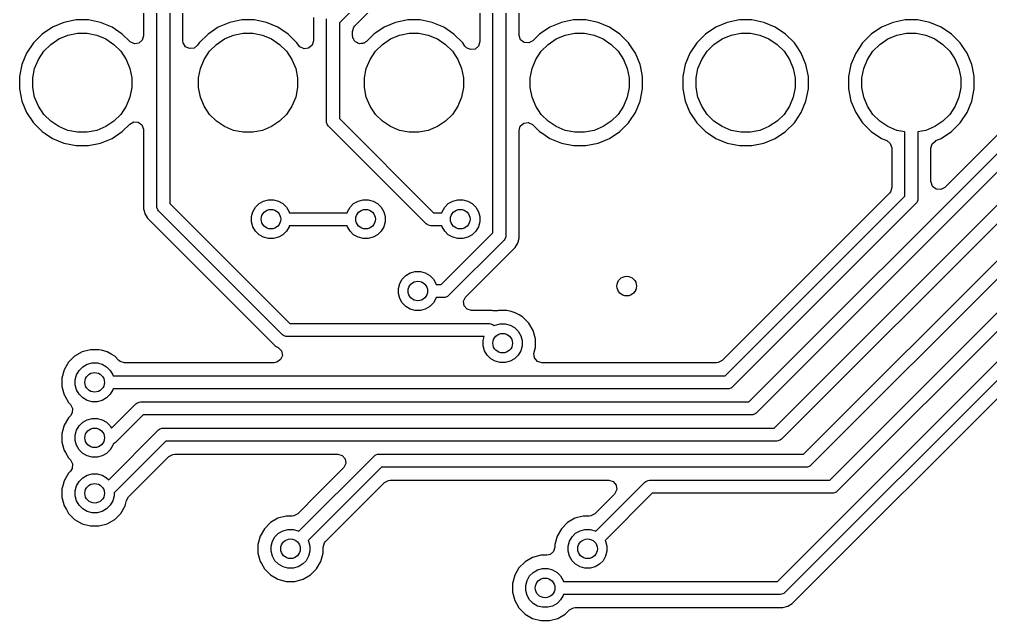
# Model space of a CAD drawing. Header units: inches. Extents: x 2.9 to 6.6, y -4.54 to -2.01.
# Drawn here: x 4.736 to 5.322, y -3.291 to -2.929 of the extents above; entities that cross this region are included whole.
import ezdxf

# ---------------------------------------------------------------- set-up
doc = ezdxf.new("R2010")
doc.units = ezdxf.units.IN
doc.header["$MEASUREMENT"] = 0
doc.layers.add('BLACK', color=7, linetype='CONTINUOUS')

msp = doc.modelspace()

# ---------------------------------------------------------------- linework, layer by layer
at = {"layer": 'BLACK', "linetype": 'CONTINUOUS'}
for p, q in [((4.82677, -2.63861), (4.82677, -3.03971)), ((4.8189, -3.04134), (4.8189, -2.64163)), ((4.83467, -2.94152), (4.83467, -2.64333)), ((4.811, -2.65094), (4.811, -2.93854)), ((5.01376, -2.67758), (5.01376, -2.94211)), ((5.02165, -3.05742), (5.02165, -2.67913)), ((5.02953, -2.68076), (5.02953, -3.05906)), ((5.03742, -2.93815), (5.03742, -2.68606)), ((4.97916, -2.88074), (4.92913, -2.93076)), ((4.93846, -2.9326), (4.96174, -2.90932)), ((4.91337, -2.92758), (4.91337, -2.94152)), ((4.75607, -2.93335), (4.74986, -2.9375)), ((4.76296, -2.93049), (4.75607, -2.93335)), ((4.77028, -2.92904), (4.76296, -2.93049)), ((4.76296, -2.93049), (4.76296, -2.93049)), ((4.77775, -2.92904), (4.77028, -2.92904)), ((4.77028, -2.92904), (4.77028, -2.92904)), ((4.78507, -2.93049), (4.77775, -2.92904)), ((4.77775, -2.92904), (4.77775, -2.92904)), ((4.79197, -2.93335), (4.78507, -2.93049)), ((4.78507, -2.93049), (4.78507, -2.93049)), ((4.79817, -2.9375), (4.79197, -2.93335)), ((4.85607, -2.93335), (4.84986, -2.9375)), ((4.86296, -2.93049), (4.85607, -2.93335)), ((4.87028, -2.92904), (4.86296, -2.93049)), ((4.86296, -2.93049), (4.86296, -2.93049)), ((4.87775, -2.92904), (4.87028, -2.92904)), ((4.87028, -2.92904), (4.87028, -2.92904)), ((4.88507, -2.93049), (4.87775, -2.92904)), ((4.87775, -2.92904), (4.87775, -2.92904)), ((4.89197, -2.93335), (4.88507, -2.93049)), ((4.88507, -2.93049), (4.88507, -2.93049)), ((4.89817, -2.9375), (4.89197, -2.93335)), ((4.92126, -2.92913), (4.92134, -2.92837)), ((4.92126, -2.99016), (4.92126, -2.92913)), ((4.92913, -2.93076), (4.92913, -2.98853)), ((4.93703, -2.93606), (4.9378, -2.93342)), ((4.9378, -2.93342), (4.93846, -2.9326)), ((4.95607, -2.93335), (4.94986, -2.9375)), ((4.96296, -2.93049), (4.95607, -2.93335)), ((4.97028, -2.92904), (4.96296, -2.93049)), ((4.96296, -2.93049), (4.96296, -2.93049)), ((4.97775, -2.92904), (4.97028, -2.92904)), ((4.97028, -2.92904), (4.97028, -2.92904)), ((4.98507, -2.93049), (4.97775, -2.92904)), ((4.97775, -2.92904), (4.97775, -2.92904)), ((4.99197, -2.93335), (4.98507, -2.93049)), ((4.98507, -2.93049), (4.98507, -2.93049)), ((4.99817, -2.9375), (4.99197, -2.93335)), ((5.05607, -2.93335), (5.04986, -2.9375)), ((5.06296, -2.93049), (5.05607, -2.93335)), ((5.07028, -2.92904), (5.06296, -2.93049)), ((5.06296, -2.93049), (5.06296, -2.93049)), ((5.07775, -2.92904), (5.07028, -2.92904)), ((5.07028, -2.92904), (5.07028, -2.92904)), ((5.08507, -2.93049), (5.07775, -2.92904)), ((5.07775, -2.92904), (5.07775, -2.92904)), ((5.09197, -2.93335), (5.08507, -2.93049)), ((5.08507, -2.93049), (5.08507, -2.93049)), ((5.09817, -2.9375), (5.09197, -2.93335)), ((5.15607, -2.93335), (5.14986, -2.9375)), ((5.16296, -2.93049), (5.15607, -2.93335)), ((5.17028, -2.92904), (5.16296, -2.93049)), ((5.16296, -2.93049), (5.16296, -2.93049)), ((5.17775, -2.92904), (5.17028, -2.92904)), ((5.17028, -2.92904), (5.17028, -2.92904)), ((5.18507, -2.93049), (5.17775, -2.92904)), ((5.17775, -2.92904), (5.17775, -2.92904)), ((5.19197, -2.93335), (5.18507, -2.93049)), ((5.18507, -2.93049), (5.18507, -2.93049)), ((5.19817, -2.9375), (5.19197, -2.93335)), ((5.25607, -2.93335), (5.24986, -2.9375)), ((5.26296, -2.93049), (5.25607, -2.93335)), ((5.27028, -2.92904), (5.26296, -2.93049)), ((5.26296, -2.93049), (5.26296, -2.93049)), ((5.27775, -2.92904), (5.27028, -2.92904)), ((5.27028, -2.92904), (5.27028, -2.92904)), ((5.28507, -2.93049), (5.27775, -2.92904)), ((5.27775, -2.92904), (5.27775, -2.92904)), ((5.29197, -2.93335), (5.28507, -2.93049)), ((5.28507, -2.93049), (5.28507, -2.93049)), ((5.29817, -2.9375), (5.29197, -2.93335)), ((4.74986, -2.9375), (4.74458, -2.94277)), ((4.75987, -2.94047), (4.76531, -2.93822)), ((4.76531, -2.93822), (4.77108, -2.93707)), ((4.77108, -2.93707), (4.77696, -2.93707)), ((4.77696, -2.93707), (4.78272, -2.93822)), ((4.78272, -2.93822), (4.78816, -2.94047)), ((4.80267, -2.94199), (4.79817, -2.9375)), ((4.811, -2.93854), (4.81023, -2.94118)), ((4.84986, -2.9375), (4.84458, -2.94277)), ((4.85987, -2.94047), (4.86531, -2.93822)), ((4.86531, -2.93822), (4.87108, -2.93707)), ((4.87108, -2.93707), (4.87696, -2.93707)), ((4.87696, -2.93707), (4.88272, -2.93822)), ((4.88272, -2.93822), (4.88816, -2.94047)), ((4.90345, -2.94277), (4.89817, -2.9375)), ((4.93703, -2.93854), (4.93703, -2.93606)), ((4.93704, -2.93889), (4.93703, -2.93854)), ((4.9371, -2.93905), (4.93704, -2.93889)), ((4.93723, -2.93992), (4.9371, -2.93905)), ((4.9377, -2.94065), (4.93723, -2.93992)), ((4.94986, -2.9375), (4.94536, -2.94199)), ((4.94986, -2.9375), (4.94986, -2.9375)), ((4.95987, -2.94047), (4.96531, -2.93822)), ((4.96531, -2.93822), (4.97108, -2.93707)), ((4.97108, -2.93707), (4.97696, -2.93707)), ((4.97696, -2.93707), (4.98272, -2.93822)), ((4.98272, -2.93822), (4.98816, -2.94047)), ((5.00345, -2.94277), (4.99817, -2.9375)), ((5.03743, -2.9385), (5.03742, -2.93815)), ((5.03839, -2.94107), (5.03743, -2.9385)), ((5.04986, -2.9375), (5.04576, -2.9416)), ((5.04986, -2.9375), (5.04986, -2.9375)), ((5.05987, -2.94047), (5.06531, -2.93822)), ((5.06531, -2.93822), (5.07108, -2.93707)), ((5.07108, -2.93707), (5.07696, -2.93707)), ((5.07696, -2.93707), (5.08272, -2.93822)), ((5.08272, -2.93822), (5.08816, -2.94047)), ((5.10345, -2.94277), (5.09817, -2.9375)), ((5.14986, -2.9375), (5.14458, -2.94277)), ((5.15987, -2.94047), (5.16531, -2.93822)), ((5.16531, -2.93822), (5.17108, -2.93707)), ((5.17108, -2.93707), (5.17696, -2.93707)), ((5.17696, -2.93707), (5.18272, -2.93822)), ((5.18272, -2.93822), (5.18816, -2.94047)), ((5.20345, -2.94277), (5.19817, -2.9375)), ((5.24986, -2.9375), (5.24458, -2.94277)), ((5.25987, -2.94047), (5.26531, -2.93822)), ((5.26531, -2.93822), (5.27108, -2.93707)), ((5.27108, -2.93707), (5.27696, -2.93707)), ((5.27696, -2.93707), (5.28272, -2.93822)), ((5.28272, -2.93822), (5.28816, -2.94047)), ((5.30345, -2.94277), (5.29817, -2.9375)), ((4.74458, -2.94277), (4.74043, -2.94898)), ((4.75083, -2.9479), (4.75498, -2.94374)), ((4.75498, -2.94374), (4.75987, -2.94047)), ((4.78816, -2.94047), (4.79305, -2.94374)), ((4.79305, -2.94374), (4.79721, -2.9479)), ((4.80293, -2.94223), (4.80267, -2.94199)), ((4.80543, -2.94337), (4.80293, -2.94223)), ((4.80815, -2.94298), (4.80543, -2.94337)), ((4.81023, -2.94118), (4.80815, -2.94298)), ((4.83484, -2.94281), (4.83467, -2.94152)), ((4.83628, -2.94515), (4.83484, -2.94281)), ((4.83877, -2.94634), (4.83628, -2.94515)), ((4.84361, -2.94423), (4.8415, -2.946)), ((4.84458, -2.94277), (4.84361, -2.94423)), ((4.84458, -2.94277), (4.84458, -2.94277)), ((4.85083, -2.9479), (4.85498, -2.94374)), ((4.85498, -2.94374), (4.85987, -2.94047)), ((4.88816, -2.94047), (4.89305, -2.94374)), ((4.89305, -2.94374), (4.89721, -2.9479)), ((4.90443, -2.94423), (4.90345, -2.94277)), ((4.90345, -2.94277), (4.90345, -2.94277)), ((4.90529, -2.94521), (4.90443, -2.94423)), ((4.90779, -2.94635), (4.90529, -2.94521)), ((4.91259, -2.94416), (4.91051, -2.94596)), ((4.91337, -2.94152), (4.91259, -2.94416)), ((4.938, -2.94147), (4.9377, -2.94065)), ((4.93843, -2.94178), (4.938, -2.94147)), ((4.93871, -2.94223), (4.93843, -2.94178)), ((4.93951, -2.94259), (4.93871, -2.94223)), ((4.9402, -2.94312), (4.93951, -2.94259)), ((4.94073, -2.94315), (4.9402, -2.94312)), ((4.94121, -2.94337), (4.94073, -2.94315)), ((4.94208, -2.94325), (4.94121, -2.94337)), ((4.94295, -2.94331), (4.94208, -2.94325)), ((4.94341, -2.94306), (4.94295, -2.94331)), ((4.94394, -2.94298), (4.94341, -2.94306)), ((4.9446, -2.94241), (4.94394, -2.94298)), ((4.94536, -2.94199), (4.9446, -2.94241)), ((4.95083, -2.9479), (4.95498, -2.94374)), ((4.95498, -2.94374), (4.95987, -2.94047)), ((4.98816, -2.94047), (4.99305, -2.94374)), ((4.99305, -2.94374), (4.99721, -2.9479)), ((5.00482, -2.94482), (5.00345, -2.94277)), ((5.00345, -2.94277), (5.00345, -2.94277)), ((5.00568, -2.9458), (5.00482, -2.94482)), ((5.00818, -2.94694), (5.00568, -2.9458)), ((5.01298, -2.94475), (5.01091, -2.94655)), ((5.01376, -2.94211), (5.01298, -2.94475)), ((5.0406, -2.94272), (5.03839, -2.94107)), ((5.04334, -2.94292), (5.0406, -2.94272)), ((5.04576, -2.9416), (5.04334, -2.94292)), ((5.05083, -2.9479), (5.05498, -2.94374)), ((5.05498, -2.94374), (5.05987, -2.94047)), ((5.08816, -2.94047), (5.09305, -2.94374)), ((5.09305, -2.94374), (5.09721, -2.9479)), ((5.10547, -2.9458), (5.10345, -2.94277)), ((5.1076, -2.94898), (5.10547, -2.9458)), ((5.14458, -2.94277), (5.14043, -2.94898)), ((5.15083, -2.9479), (5.15498, -2.94374)), ((5.15498, -2.94374), (5.15987, -2.94047)), ((5.18816, -2.94047), (5.19305, -2.94374)), ((5.19305, -2.94374), (5.19721, -2.9479)), ((5.20547, -2.9458), (5.20345, -2.94277)), ((5.2076, -2.94898), (5.20547, -2.9458)), ((5.24458, -2.94277), (5.24043, -2.94898)), ((5.25083, -2.9479), (5.25498, -2.94374)), ((5.25498, -2.94374), (5.25987, -2.94047)), ((5.28816, -2.94047), (5.29305, -2.94374)), ((5.29305, -2.94374), (5.29721, -2.9479)), ((5.30547, -2.9458), (5.30345, -2.94277)), ((5.3076, -2.94898), (5.30547, -2.9458)), ((4.74043, -2.94898), (4.73758, -2.95588)), ((4.74756, -2.95279), (4.75083, -2.9479)), ((4.79721, -2.9479), (4.80047, -2.95279)), ((4.8415, -2.946), (4.83877, -2.94634)), ((4.84756, -2.95279), (4.85083, -2.9479)), ((4.89721, -2.9479), (4.90047, -2.95279)), ((4.91051, -2.94596), (4.90779, -2.94635)), ((4.94756, -2.95279), (4.95083, -2.9479)), ((4.99721, -2.9479), (5.00047, -2.95279)), ((5.01091, -2.94655), (5.00818, -2.94694)), ((5.04756, -2.95279), (5.05083, -2.9479)), ((5.09721, -2.9479), (5.10047, -2.95279)), ((5.11045, -2.95588), (5.1076, -2.94898)), ((5.14043, -2.94898), (5.13758, -2.95588)), ((5.14756, -2.95279), (5.15083, -2.9479)), ((5.19721, -2.9479), (5.20047, -2.95279)), ((5.21045, -2.95588), (5.2076, -2.94898)), ((5.24043, -2.94898), (5.23758, -2.95588)), ((5.24756, -2.95279), (5.25083, -2.9479)), ((5.29721, -2.9479), (5.30047, -2.95279)), ((5.31045, -2.95588), (5.3076, -2.94898)), ((4.73758, -2.95588), (4.73612, -2.9632)), ((4.73758, -2.95588), (4.73758, -2.95588)), ((4.74531, -2.95822), (4.74756, -2.95279)), ((4.80047, -2.95279), (4.80272, -2.95822)), ((4.84531, -2.95822), (4.84756, -2.95279)), ((4.90047, -2.95279), (4.90272, -2.95822)), ((4.94531, -2.95822), (4.94756, -2.95279)), ((5.00047, -2.95279), (5.00272, -2.95822)), ((5.04531, -2.95822), (5.04756, -2.95279)), ((5.10047, -2.95279), (5.10272, -2.95822)), ((5.11082, -2.95772), (5.11045, -2.95588)), ((5.13758, -2.95588), (5.13612, -2.9632)), ((5.13758, -2.95588), (5.13758, -2.95588)), ((5.14531, -2.95822), (5.14756, -2.95279)), ((5.20047, -2.95279), (5.20272, -2.95822)), ((5.21082, -2.95772), (5.21045, -2.95588)), ((5.23758, -2.95588), (5.23612, -2.9632)), ((5.23758, -2.95588), (5.23758, -2.95588)), ((5.24531, -2.95822), (5.24756, -2.95279)), ((5.30047, -2.95279), (5.30272, -2.95822)), ((5.31082, -2.95772), (5.31045, -2.95588)), ((4.73612, -2.9632), (4.73612, -2.97066)), ((4.74416, -2.96399), (4.74531, -2.95822)), ((4.80272, -2.95822), (4.80387, -2.96399)), ((4.84416, -2.96399), (4.84531, -2.95822)), ((4.90272, -2.95822), (4.90387, -2.96399)), ((4.94416, -2.96399), (4.94531, -2.95822)), ((5.00272, -2.95822), (5.00387, -2.96399)), ((5.04416, -2.96399), (5.04531, -2.95822)), ((5.10272, -2.95822), (5.10387, -2.96399)), ((5.11191, -2.9632), (5.11082, -2.95772)), ((5.11191, -2.97066), (5.11191, -2.9632)), ((5.11191, -2.9632), (5.11191, -2.9632)), ((5.11191, -2.9632), (5.11191, -2.9632)), ((5.13612, -2.9632), (5.13612, -2.97066)), ((5.14416, -2.96399), (5.14531, -2.95822)), ((5.20272, -2.95822), (5.20387, -2.96399)), ((5.21191, -2.9632), (5.21082, -2.95772)), ((5.21191, -2.97066), (5.21191, -2.9632)), ((5.21191, -2.9632), (5.21191, -2.9632)), ((5.21191, -2.9632), (5.21191, -2.9632)), ((5.23612, -2.9632), (5.23612, -2.97066)), ((5.24416, -2.96399), (5.24531, -2.95822)), ((5.30272, -2.95822), (5.30387, -2.96399)), ((5.31191, -2.9632), (5.31082, -2.95772)), ((5.31191, -2.97066), (5.31191, -2.9632)), ((5.31191, -2.9632), (5.31191, -2.9632)), ((5.31191, -2.9632), (5.31191, -2.9632)), ((4.74416, -2.96987), (4.74416, -2.96399)), ((4.80387, -2.96399), (4.80387, -2.96987)), ((4.84416, -2.96987), (4.84416, -2.96399)), ((4.90387, -2.96399), (4.90387, -2.96987)), ((4.94416, -2.96987), (4.94416, -2.96399)), ((5.00387, -2.96399), (5.00387, -2.96987)), ((5.04416, -2.96987), (5.04416, -2.96399)), ((5.10387, -2.96399), (5.10387, -2.96987)), ((5.14416, -2.96987), (5.14416, -2.96399)), ((5.20387, -2.96399), (5.20387, -2.96987)), ((5.24416, -2.96987), (5.24416, -2.96399)), ((5.30387, -2.96399), (5.30387, -2.96987)), ((4.73612, -2.97066), (4.73758, -2.97798)), ((4.74531, -2.97564), (4.74416, -2.96987)), ((4.80387, -2.96987), (4.80272, -2.97564)), ((4.84531, -2.97564), (4.84416, -2.96987)), ((4.90387, -2.96987), (4.90272, -2.97564)), ((4.94531, -2.97564), (4.94416, -2.96987)), ((5.00387, -2.96987), (5.00272, -2.97564)), ((5.04531, -2.97564), (5.04416, -2.96987)), ((5.10387, -2.96987), (5.10272, -2.97564)), ((5.11045, -2.97798), (5.11191, -2.97066)), ((5.13612, -2.97066), (5.13758, -2.97798)), ((5.14531, -2.97564), (5.14416, -2.96987)), ((5.20387, -2.96987), (5.20272, -2.97564)), ((5.21045, -2.97798), (5.21191, -2.97066)), ((5.23612, -2.97066), (5.23758, -2.97798)), ((5.24531, -2.97564), (5.24416, -2.96987)), ((5.30387, -2.96987), (5.30272, -2.97564)), ((5.31045, -2.97798), (5.31191, -2.97066)), ((4.73758, -2.97798), (4.73758, -2.97798)), ((4.73758, -2.97798), (4.74043, -2.98488)), ((4.74756, -2.98107), (4.74531, -2.97564)), ((4.80272, -2.97564), (4.80047, -2.98107)), ((4.84756, -2.98107), (4.84531, -2.97564)), ((4.90272, -2.97564), (4.90047, -2.98107)), ((4.94756, -2.98107), (4.94531, -2.97564)), ((5.00272, -2.97564), (5.00047, -2.98107)), ((5.04756, -2.98107), (5.04531, -2.97564)), ((5.10272, -2.97564), (5.10047, -2.98107)), ((5.1076, -2.98488), (5.11045, -2.97798)), ((5.13758, -2.97798), (5.13758, -2.97798)), ((5.13758, -2.97798), (5.14043, -2.98488)), ((5.14756, -2.98107), (5.14531, -2.97564)), ((5.20272, -2.97564), (5.20047, -2.98107)), ((5.2076, -2.98488), (5.21045, -2.97798)), ((5.23758, -2.97798), (5.23758, -2.97798)), ((5.23758, -2.97798), (5.24043, -2.98488)), ((5.24756, -2.98107), (5.24531, -2.97564)), ((5.30272, -2.97564), (5.30047, -2.98107)), ((5.3076, -2.98488), (5.31045, -2.97798)), ((4.74043, -2.98488), (4.74458, -2.99108)), ((4.75083, -2.98596), (4.74756, -2.98107)), ((4.75498, -2.99012), (4.75083, -2.98596)), ((4.79721, -2.98596), (4.79305, -2.99012)), ((4.80047, -2.98107), (4.79721, -2.98596)), ((4.85083, -2.98596), (4.84756, -2.98107)), ((4.85498, -2.99012), (4.85083, -2.98596)), ((4.89721, -2.98596), (4.89305, -2.99012)), ((4.90047, -2.98107), (4.89721, -2.98596)), ((4.95083, -2.98596), (4.94756, -2.98107)), ((4.95498, -2.99012), (4.95083, -2.98596)), ((4.99721, -2.98596), (4.99305, -2.99012)), ((5.00047, -2.98107), (4.99721, -2.98596)), ((5.05083, -2.98596), (5.04756, -2.98107)), ((5.05498, -2.99012), (5.05083, -2.98596)), ((5.09721, -2.98596), (5.09305, -2.99012)), ((5.10047, -2.98107), (5.09721, -2.98596)), ((5.10392, -2.99039), (5.1076, -2.98488)), ((5.14043, -2.98488), (5.14458, -2.99108)), ((5.15083, -2.98596), (5.14756, -2.98107)), ((5.15498, -2.99012), (5.15083, -2.98596)), ((5.17593, -3.15945), (5.35026, -2.98512)), ((5.19721, -2.98596), (5.19305, -2.99012)), ((5.20047, -2.98107), (5.19721, -2.98596)), ((5.20392, -2.99039), (5.2076, -2.98488)), ((5.24043, -2.98488), (5.24458, -2.99108)), ((5.25083, -2.98596), (5.24756, -2.98107)), ((5.25498, -2.99012), (5.25083, -2.98596)), ((5.29721, -2.98596), (5.29305, -2.99012)), ((5.33781, -2.98641), (5.29418, -3.03003)), ((5.30047, -2.98107), (5.29721, -2.98596)), ((5.30392, -2.99039), (5.3076, -2.98488)), ((4.74458, -2.99108), (4.74986, -2.99636)), ((4.75987, -2.99339), (4.75498, -2.99012)), ((4.79305, -2.99012), (4.78816, -2.99339)), ((4.79817, -2.99636), (4.80267, -2.99186)), ((4.80267, -2.99186), (4.80508, -2.99055)), ((4.80508, -2.99055), (4.80783, -2.99074)), ((4.80783, -2.99074), (4.81003, -2.99239)), ((4.81003, -2.99239), (4.81099, -2.99497)), ((4.85987, -2.99339), (4.85498, -2.99012)), ((4.89305, -2.99012), (4.88816, -2.99339)), ((4.92134, -2.99093), (4.92126, -2.99016)), ((4.92192, -2.99234), (4.92134, -2.99093)), ((4.92241, -2.99294), (4.92192, -2.99234)), ((4.92913, -2.98853), (4.98588, -3.04528)), ((4.95987, -2.99339), (4.95498, -2.99012)), ((4.99305, -2.99012), (4.98816, -2.99339)), ((5.0382, -2.99307), (5.04028, -2.99127)), ((5.04028, -2.99127), (5.043, -2.99088)), ((5.043, -2.99088), (5.0455, -2.99202)), ((5.0455, -2.99202), (5.04576, -2.99226)), ((5.04576, -2.99226), (5.04986, -2.99636)), ((5.05987, -2.99339), (5.05498, -2.99012)), ((5.09305, -2.99012), (5.08816, -2.99339)), ((5.09817, -2.99636), (5.10345, -2.99109)), ((5.10345, -2.99108), (5.10392, -2.99039)), ((5.10345, -2.99109), (5.10345, -2.99108)), ((5.14458, -2.99108), (5.14986, -2.99636)), ((5.15987, -2.99339), (5.15498, -2.99012)), ((5.35583, -2.99068), (5.18034, -3.16617)), ((5.19305, -2.99012), (5.18816, -2.99339)), ((5.19817, -2.99636), (5.20345, -2.99109)), ((5.20345, -2.99108), (5.20392, -2.99039)), ((5.20345, -2.99109), (5.20345, -2.99108)), ((5.24458, -2.99108), (5.24986, -2.99636)), ((5.25987, -2.99339), (5.25498, -2.99012)), ((5.29305, -2.99012), (5.28816, -2.99339)), ((5.29817, -2.99636), (5.30345, -2.99109)), ((5.30345, -2.99108), (5.30392, -2.99039)), ((5.30345, -2.99109), (5.30345, -2.99108)), ((4.74986, -2.99636), (4.75171, -2.9976)), ((4.75171, -2.9976), (4.75607, -3.00051)), ((4.76531, -2.99564), (4.75987, -2.99339)), ((4.77108, -2.99678), (4.76531, -2.99564)), ((4.77696, -2.99678), (4.77108, -2.99678)), ((4.78272, -2.99564), (4.77696, -2.99678)), ((4.78816, -2.99339), (4.78272, -2.99564)), ((4.79197, -3.00051), (4.79817, -2.99636)), ((4.79817, -2.99636), (4.79817, -2.99636)), ((4.81099, -2.99497), (4.811, -2.99532)), ((4.811, -2.99532), (4.811, -3.0429)), ((4.86531, -2.99564), (4.85987, -2.99339)), ((4.87108, -2.99678), (4.86531, -2.99564)), ((4.87696, -2.99678), (4.87108, -2.99678)), ((4.88272, -2.99564), (4.87696, -2.99678)), ((4.88816, -2.99339), (4.88272, -2.99564)), ((4.98147, -3.052), (4.92241, -2.99294)), ((4.96531, -2.99564), (4.95987, -2.99339)), ((4.97108, -2.99678), (4.96531, -2.99564)), ((4.97696, -2.99678), (4.97108, -2.99678)), ((4.98272, -2.99564), (4.97696, -2.99678)), ((4.98816, -2.99339), (4.98272, -2.99564)), ((5.03742, -2.99571), (5.0382, -2.99307)), ((5.03742, -3.0575), (5.03742, -2.99571)), ((5.04986, -2.99636), (5.05171, -2.9976)), ((5.05171, -2.9976), (5.05607, -3.00051)), ((5.06531, -2.99564), (5.05987, -2.99339)), ((5.07108, -2.99678), (5.06531, -2.99564)), ((5.07696, -2.99678), (5.07108, -2.99678)), ((5.08272, -2.99564), (5.07696, -2.99678)), ((5.08816, -2.99339), (5.08272, -2.99564)), ((5.09197, -3.00051), (5.09817, -2.99636)), ((5.09817, -2.99636), (5.09817, -2.99636)), ((5.14986, -2.99636), (5.15171, -2.9976)), ((5.15171, -2.9976), (5.15607, -3.00051)), ((5.16531, -2.99564), (5.15987, -2.99339)), ((5.17108, -2.99678), (5.16531, -2.99564)), ((5.17696, -2.99678), (5.17108, -2.99678)), ((5.18272, -2.99564), (5.17696, -2.99678)), ((5.18816, -2.99339), (5.18272, -2.99564)), ((5.19197, -3.00051), (5.19817, -2.99636)), ((5.19817, -2.99636), (5.19817, -2.99636)), ((5.24986, -2.99636), (5.24986, -2.99636)), ((5.24986, -2.99636), (5.25607, -3.00051)), ((5.26531, -2.99564), (5.25987, -2.99339)), ((5.27008, -2.99659), (5.26531, -2.99564)), ((5.27008, -3.03538), (5.27008, -2.99659)), ((5.28272, -2.99564), (5.27795, -2.99659)), ((5.27795, -2.99659), (5.27795, -3.03701)), ((5.28816, -2.99339), (5.28272, -2.99564)), ((5.29197, -3.00051), (5.29817, -2.99636)), ((5.29817, -2.99636), (5.29817, -2.99636)), ((5.29817, -2.99636), (5.29817, -2.99636)), ((4.75607, -3.00051), (4.76296, -3.00337)), ((4.76296, -3.00337), (4.77028, -3.00482)), ((4.77775, -3.00482), (4.78507, -3.00337)), ((4.78507, -3.00337), (4.79197, -3.00051)), ((5.05607, -3.00051), (5.06296, -3.00337)), ((5.06296, -3.00337), (5.07028, -3.00482)), ((5.07775, -3.00482), (5.08507, -3.00337)), ((5.08507, -3.00337), (5.09197, -3.00051)), ((5.15607, -3.00051), (5.16296, -3.00337)), ((5.16296, -3.00337), (5.17028, -3.00482)), ((5.17775, -3.00482), (5.18507, -3.00337)), ((5.18507, -3.00337), (5.19197, -3.00051)), ((5.25607, -3.00051), (5.25607, -3.00051)), ((5.25607, -3.00051), (5.25917, -3.0018)), ((5.25917, -3.0018), (5.26131, -3.00352)), ((5.26131, -3.00352), (5.26218, -3.00613)), ((5.28585, -3.00631), (5.28662, -3.00367)), ((5.28662, -3.00367), (5.2887, -3.00187)), ((5.2887, -3.00187), (5.28886, -3.0018)), ((5.28886, -3.0018), (5.29196, -3.00051)), ((5.29196, -3.00051), (5.29196, -3.00051)), ((5.29196, -3.00051), (5.29197, -3.00051)), ((4.77028, -3.00482), (4.77028, -3.00482)), ((4.77028, -3.00482), (4.77028, -3.00482)), ((4.77028, -3.00482), (4.77775, -3.00482)), ((4.77775, -3.00482), (4.77775, -3.00482)), ((5.07028, -3.00482), (5.07028, -3.00482)), ((5.07028, -3.00482), (5.07028, -3.00482)), ((5.07028, -3.00482), (5.07775, -3.00482)), ((5.07775, -3.00482), (5.07775, -3.00482)), ((5.17028, -3.00482), (5.17028, -3.00482)), ((5.17028, -3.00482), (5.17028, -3.00482)), ((5.17028, -3.00482), (5.17775, -3.00482)), ((5.17775, -3.00482), (5.17775, -3.00482)), ((5.26218, -3.00613), (5.26219, -3.00631)), ((5.26219, -3.00631), (5.26219, -3.03009)), ((5.28585, -3.02658), (5.28585, -3.00631)), ((5.28586, -3.02693), (5.28585, -3.02658)), ((5.28682, -3.02951), (5.28586, -3.02693)), ((5.26076, -3.03354), (5.15992, -3.13438)), ((5.19128, -3.1752), (5.33324, -3.03324)), ((5.26141, -3.03272), (5.26076, -3.03354)), ((5.26219, -3.03009), (5.26141, -3.03272)), ((5.28902, -3.03116), (5.28682, -3.02951)), ((5.29177, -3.03135), (5.28902, -3.03116)), ((5.29418, -3.03003), (5.29177, -3.03135)), ((4.88061, -3.03984), (4.88328, -3.0383)), ((4.88328, -3.0383), (4.88625, -3.0375)), ((4.88625, -3.0375), (4.88934, -3.0375)), ((4.88934, -3.0375), (4.89232, -3.0383)), ((4.89232, -3.0383), (4.89499, -3.03984)), ((4.93769, -3.03984), (4.94036, -3.0383)), ((4.94036, -3.0383), (4.94334, -3.0375)), ((4.94334, -3.0375), (4.94642, -3.0375)), ((4.94642, -3.0375), (4.9494, -3.0383)), ((4.9494, -3.0383), (4.95207, -3.03984)), ((4.99478, -3.03984), (4.99745, -3.0383)), ((4.99745, -3.0383), (5.00043, -3.0375)), ((5.00043, -3.0375), (5.00351, -3.0375)), ((5.00351, -3.0375), (5.00649, -3.0383)), ((5.00649, -3.0383), (5.00916, -3.03984)), ((5.16176, -3.1437), (5.27008, -3.03538)), ((5.27729, -3.0392), (5.2768, -3.03979)), ((5.2775, -3.0387), (5.27729, -3.0392)), ((5.27788, -3.03778), (5.2775, -3.0387)), ((5.27795, -3.03701), (5.27788, -3.03778)), ((4.811, -3.0429), (4.81137, -3.04427)), ((4.81137, -3.04427), (4.81181, -3.04591)), ((4.81897, -3.04211), (4.8189, -3.04134)), ((4.81956, -3.04353), (4.81897, -3.04211)), ((4.82005, -3.04412), (4.81956, -3.04353)), ((4.89485, -3.11893), (4.82005, -3.04412)), ((4.82677, -3.03971), (4.89927, -3.1122)), ((4.87609, -3.04767), (4.87688, -3.04469)), ((4.87688, -3.04469), (4.87842, -3.04202)), ((4.87842, -3.04202), (4.88061, -3.03984)), ((4.89499, -3.03984), (4.89717, -3.04202)), ((4.89717, -3.04202), (4.89871, -3.04469)), ((4.89871, -3.04469), (4.89886, -3.04528)), ((4.89886, -3.04528), (4.93381, -3.04528)), ((4.93381, -3.04528), (4.93397, -3.04469)), ((4.93397, -3.04469), (4.93551, -3.04202)), ((4.93551, -3.04202), (4.93769, -3.03984)), ((4.95207, -3.03984), (4.95425, -3.04202)), ((4.95425, -3.04202), (4.95579, -3.04469)), ((4.95579, -3.04469), (4.95659, -3.04767)), ((4.98588, -3.04528), (4.9909, -3.04528)), ((4.9909, -3.04528), (4.99106, -3.04469)), ((4.99106, -3.04469), (4.9926, -3.04202)), ((4.9926, -3.04202), (4.99478, -3.03984)), ((5.00916, -3.03984), (5.01134, -3.04202)), ((5.01134, -3.04202), (5.01288, -3.04469)), ((5.01288, -3.04469), (5.01368, -3.04767)), ((5.2768, -3.03979), (5.16617, -3.15042)), ((5.33765, -3.03996), (5.1957, -3.18192)), ((4.81181, -3.04591), (4.81181, -3.04591)), ((4.81181, -3.04591), (4.81294, -3.04785)), ((4.81294, -3.04785), (4.81304, -3.04803)), ((4.81304, -3.04803), (4.81337, -3.0486)), ((4.81337, -3.0486), (4.81337, -3.0486)), ((4.81337, -3.0486), (4.85313, -3.08837)), ((4.87609, -3.05075), (4.87609, -3.04767)), ((4.87688, -3.05373), (4.87609, -3.05075)), ((4.95659, -3.05075), (4.95579, -3.05373)), ((4.95659, -3.04767), (4.95659, -3.05075)), ((5.01368, -3.05075), (5.01288, -3.05373)), ((5.01368, -3.04767), (5.01368, -3.05075)), ((4.87842, -3.0564), (4.87688, -3.05373)), ((4.88061, -3.05858), (4.87842, -3.0564)), ((4.89717, -3.0564), (4.89499, -3.05858)), ((4.89871, -3.05373), (4.89717, -3.0564)), ((4.89886, -3.05315), (4.89871, -3.05373)), ((4.93381, -3.05315), (4.89886, -3.05315)), ((4.93397, -3.05373), (4.93381, -3.05315)), ((4.93551, -3.0564), (4.93397, -3.05373)), ((4.93769, -3.05858), (4.93551, -3.0564)), ((4.95425, -3.0564), (4.95207, -3.05858)), ((4.95579, -3.05373), (4.95425, -3.0564)), ((4.98206, -3.05249), (4.98147, -3.052)), ((4.98248, -3.05266), (4.98206, -3.05249)), ((4.98348, -3.05307), (4.98248, -3.05266)), ((4.98425, -3.05315), (4.98348, -3.05307)), ((4.9909, -3.05315), (4.98425, -3.05315)), ((4.99106, -3.05373), (4.9909, -3.05315)), ((4.9926, -3.0564), (4.99106, -3.05373)), ((4.99478, -3.05858), (4.9926, -3.0564)), ((5.01134, -3.0564), (5.00916, -3.05858)), ((5.01288, -3.05373), (5.01134, -3.0564)), ((5.209, -3.19094), (5.34663, -3.05332)), ((4.88328, -3.06012), (4.88061, -3.05858)), ((4.88625, -3.06092), (4.88328, -3.06012)), ((4.88934, -3.06092), (4.88625, -3.06092)), ((4.89232, -3.06012), (4.88934, -3.06092)), ((4.89499, -3.05858), (4.89232, -3.06012)), ((4.94036, -3.06012), (4.93769, -3.05858)), ((4.94334, -3.06092), (4.94036, -3.06012)), ((4.94642, -3.06092), (4.94334, -3.06092)), ((4.9494, -3.06012), (4.94642, -3.06092)), ((4.95207, -3.05858), (4.9494, -3.06012)), ((4.9905, -3.08858), (5.02165, -3.05742)), ((4.99745, -3.06012), (4.99478, -3.05858)), ((5.02837, -3.06184), (4.99491, -3.0953)), ((5.00043, -3.06092), (4.99745, -3.06012)), ((5.00351, -3.06092), (5.00043, -3.06092)), ((5.00649, -3.06012), (5.00351, -3.06092)), ((5.00916, -3.05858), (5.00649, -3.06012)), ((5.02886, -3.06124), (5.02837, -3.06184)), ((5.02945, -3.05982), (5.02886, -3.06124)), ((5.02953, -3.05906), (5.02945, -3.05982)), ((5.03662, -3.06362), (5.03742, -3.06061)), ((5.03742, -3.06061), (5.03742, -3.0575)), ((5.35104, -3.06004), (5.21341, -3.19767)), ((5.01646, -3.08491), (5.03506, -3.06632)), ((5.03506, -3.06632), (5.03662, -3.06362)), ((4.96547, -3.088), (4.96701, -3.08533)), ((4.96701, -3.08533), (4.96919, -3.08315)), ((4.96919, -3.08315), (4.97186, -3.08161)), ((4.97186, -3.08161), (4.97484, -3.08081)), ((4.97484, -3.08081), (4.97792, -3.08081)), ((4.97792, -3.08081), (4.9809, -3.08161)), ((4.9809, -3.08161), (4.98357, -3.08315)), ((4.98357, -3.08315), (4.98575, -3.08533)), ((4.98575, -3.08533), (4.98729, -3.088)), ((5.0054, -3.09598), (5.01646, -3.08491)), ((5.22475, -3.20669), (5.34564, -3.0858)), ((4.85313, -3.08837), (4.89037, -3.12561)), ((4.96467, -3.09098), (4.96547, -3.088)), ((4.96467, -3.09406), (4.96467, -3.09098)), ((4.98729, -3.088), (4.98745, -3.08858)), ((4.98745, -3.08858), (4.9905, -3.08858)), ((4.96547, -3.09704), (4.96467, -3.09406)), ((4.96701, -3.09971), (4.96547, -3.09704)), ((4.98729, -3.09704), (4.98575, -3.09971)), ((4.98745, -3.09646), (4.98729, -3.09704)), ((4.99213, -3.09646), (4.98745, -3.09646)), ((4.99289, -3.09638), (4.99213, -3.09646)), ((4.99431, -3.09579), (4.99289, -3.09638)), ((4.99491, -3.0953), (4.99431, -3.09579)), ((5.00402, -3.09873), (5.00516, -3.09623)), ((5.00516, -3.09623), (5.0054, -3.09598)), ((5.35006, -3.09252), (5.22916, -3.21341)), ((4.96919, -3.10189), (4.96701, -3.09971)), ((4.97186, -3.10343), (4.96919, -3.10189)), ((4.97484, -3.10423), (4.97186, -3.10343)), ((4.9809, -3.10343), (4.97792, -3.10423)), ((4.98357, -3.10189), (4.9809, -3.10343)), ((4.98575, -3.09971), (4.98357, -3.10189)), ((5.00441, -3.10146), (5.00402, -3.09873)), ((5.00621, -3.10354), (5.00441, -3.10146)), ((5.00885, -3.10431), (5.00621, -3.10354)), ((4.97792, -3.10423), (4.97484, -3.10423)), ((5.02124, -3.10431), (5.00885, -3.10431)), ((5.02184, -3.10447), (5.02124, -3.10431)), ((5.02124, -3.10431), (5.02124, -3.10431)), ((5.02437, -3.10447), (5.02184, -3.10447)), ((5.02496, -3.10431), (5.02437, -3.10447)), ((5.03015, -3.10431), (5.02496, -3.10431)), ((5.02496, -3.10431), (5.02496, -3.10431)), ((5.03266, -3.10498), (5.03015, -3.10431)), ((5.03516, -3.10565), (5.03266, -3.10498)), ((5.03741, -3.10695), (5.03516, -3.10565)), ((5.03966, -3.10825), (5.03741, -3.10695)), ((5.04333, -3.11192), (5.03966, -3.10825)), ((4.89927, -3.1122), (5.01969, -3.1122)), ((5.01969, -3.1122), (5.02045, -3.11228)), ((5.02045, -3.11228), (5.02187, -3.11287)), ((5.02187, -3.11287), (5.02247, -3.11336)), ((5.02247, -3.11336), (5.02252, -3.11341)), ((5.02252, -3.11341), (5.02304, -3.1131)), ((5.02304, -3.1131), (5.02602, -3.11231)), ((5.02602, -3.11231), (5.0291, -3.11231)), ((5.0291, -3.11231), (5.03208, -3.1131)), ((5.03208, -3.1131), (5.03475, -3.11465)), ((5.03475, -3.11465), (5.03693, -3.11683)), ((5.04592, -3.11641), (5.04333, -3.11192)), ((5.19325, -3.26772), (5.34761, -3.11336)), ((4.89545, -3.11942), (4.89485, -3.11893)), ((4.89687, -3.12), (4.89545, -3.11942)), ((4.89764, -3.12008), (4.89687, -3.12)), ((5.01649, -3.12008), (4.89764, -3.12008)), ((5.01585, -3.12247), (5.01649, -3.12008)), ((5.03693, -3.11683), (5.03847, -3.1195)), ((5.03847, -3.1195), (5.03927, -3.12247)), ((5.04726, -3.12142), (5.04592, -3.11641)), ((5.04726, -3.12661), (5.04726, -3.12142)), ((5.35202, -3.12008), (5.19767, -3.27444)), ((4.89037, -3.12561), (4.89094, -3.12594)), ((4.89094, -3.12594), (4.89226, -3.1267)), ((4.89226, -3.1267), (4.89416, -3.12869)), ((5.01585, -3.12556), (5.01585, -3.12247)), ((5.01665, -3.12854), (5.01585, -3.12556)), ((5.03927, -3.12556), (5.03847, -3.12854)), ((5.03927, -3.12247), (5.03927, -3.12556)), ((5.04652, -3.1294), (5.04726, -3.12661)), ((4.7694, -3.13187), (4.76573, -3.13554)), ((4.77389, -3.12928), (4.7694, -3.13187)), ((4.7694, -3.13187), (4.7694, -3.13187)), ((4.7789, -3.12793), (4.77389, -3.12928)), ((4.78409, -3.12793), (4.7789, -3.12793)), ((4.78554, -3.12832), (4.78409, -3.12793)), ((4.7891, -3.12928), (4.78554, -3.12832)), ((4.79135, -3.13057), (4.7891, -3.12928)), ((4.7936, -3.13187), (4.79135, -3.13057)), ((4.7961, -3.13438), (4.7936, -3.13187)), ((4.7936, -3.13187), (4.7936, -3.13187)), ((4.89468, -3.13139), (4.89366, -3.13394)), ((4.89416, -3.12869), (4.89468, -3.13139)), ((5.01819, -3.13121), (5.01665, -3.12854)), ((5.02037, -3.13339), (5.01819, -3.13121)), ((5.03693, -3.13121), (5.03475, -3.13339)), ((5.03847, -3.12854), (5.03693, -3.13121)), ((5.04633, -3.13023), (5.04645, -3.12966)), ((5.04672, -3.13295), (5.04633, -3.13023)), ((5.04645, -3.12966), (5.04652, -3.1294)), ((5.04852, -3.13503), (5.04672, -3.13295)), ((5.20435, -3.27892), (5.35386, -3.1294)), ((4.76573, -3.13554), (4.76313, -3.14003)), ((4.76573, -3.13554), (4.76573, -3.13554)), ((4.77213, -3.14045), (4.77431, -3.13827)), ((4.77431, -3.13827), (4.77698, -3.13673)), ((4.77698, -3.13673), (4.77995, -3.13593)), ((4.77995, -3.13593), (4.78304, -3.13593)), ((4.78304, -3.13593), (4.78602, -3.13673)), ((4.78602, -3.13673), (4.78869, -3.13827)), ((4.78869, -3.13827), (4.79087, -3.14045)), ((4.79691, -3.13503), (4.7961, -3.13438)), ((4.79955, -3.13581), (4.79691, -3.13503)), ((4.88982, -3.13581), (4.79955, -3.13581)), ((4.89141, -3.13554), (4.88982, -3.13581)), ((4.89366, -3.13394), (4.89141, -3.13554)), ((5.02304, -3.13493), (5.02037, -3.13339)), ((5.02602, -3.13573), (5.02304, -3.13493)), ((5.0291, -3.13573), (5.02602, -3.13573)), ((5.03208, -3.13493), (5.0291, -3.13573)), ((5.03475, -3.13339), (5.03208, -3.13493)), ((5.05116, -3.13581), (5.04852, -3.13503)), ((5.15646, -3.13581), (5.05116, -3.13581)), ((5.1575, -3.1357), (5.15646, -3.13581)), ((5.15992, -3.13438), (5.1575, -3.1357)), ((4.76313, -3.14003), (4.76179, -3.14504)), ((4.76979, -3.1461), (4.77058, -3.14312)), ((4.77058, -3.14312), (4.77213, -3.14045)), ((4.79087, -3.14045), (4.79241, -3.14312)), ((4.79241, -3.14312), (4.79256, -3.1437)), ((4.79256, -3.1437), (5.16176, -3.1437)), ((4.76179, -3.14504), (4.76179, -3.15023)), ((4.76179, -3.15023), (4.76313, -3.15524)), ((4.76979, -3.14918), (4.76979, -3.1461)), ((4.77058, -3.15216), (4.76979, -3.14918)), ((5.16617, -3.15042), (5.16557, -3.15091)), ((4.76313, -3.15524), (4.76346, -3.1558)), ((4.76346, -3.1558), (4.76573, -3.15974)), ((4.77213, -3.15483), (4.77058, -3.15216)), ((4.77431, -3.15701), (4.77213, -3.15483)), ((4.79087, -3.15483), (4.78869, -3.15701)), ((4.79241, -3.15216), (4.79087, -3.15483)), ((4.79256, -3.15157), (4.79241, -3.15216)), ((5.16339, -3.15157), (4.79256, -3.15157)), ((5.16415, -3.1515), (5.16339, -3.15157)), ((5.16557, -3.15091), (5.16415, -3.1515)), ((4.76573, -3.15974), (4.76573, -3.15974)), ((4.76573, -3.15974), (4.76691, -3.16092)), ((4.76691, -3.16092), (4.76823, -3.16333)), ((4.77698, -3.15855), (4.77431, -3.15701)), ((4.77995, -3.15935), (4.77698, -3.15855)), ((4.78304, -3.15935), (4.77995, -3.15935)), ((4.78602, -3.15855), (4.78304, -3.15935)), ((4.78869, -3.15701), (4.78602, -3.15855)), ((4.79163, -3.17524), (4.80627, -3.1606)), ((4.80627, -3.1606), (4.80687, -3.16011)), ((4.80687, -3.16011), (4.80829, -3.15952)), ((4.80829, -3.15952), (4.80906, -3.15945)), ((4.80906, -3.15945), (5.17593, -3.15945)), ((4.76691, -3.16782), (4.76573, -3.169)), ((4.76803, -3.16608), (4.76691, -3.16782)), ((4.76823, -3.16333), (4.76803, -3.16608)), ((4.81069, -3.16732), (4.79412, -3.18389)), ((5.17756, -3.16732), (4.81069, -3.16732)), ((5.17833, -3.16725), (5.17756, -3.16732)), ((5.17975, -3.16666), (5.17833, -3.16725)), ((5.18034, -3.16617), (5.17975, -3.16666)), ((4.76313, -3.1735), (4.76179, -3.17851)), ((4.76573, -3.169), (4.76313, -3.1735)), ((4.76573, -3.169), (4.76573, -3.169)), ((4.77058, -3.17658), (4.77213, -3.17391)), ((4.77213, -3.17391), (4.77431, -3.17173)), ((4.77431, -3.17173), (4.77698, -3.17019)), ((4.77698, -3.17019), (4.77995, -3.16939)), ((4.77995, -3.16939), (4.78304, -3.16939)), ((4.78304, -3.16939), (4.78602, -3.17019)), ((4.78602, -3.17019), (4.78869, -3.17173)), ((4.78869, -3.17173), (4.79087, -3.17391)), ((4.79087, -3.17391), (4.79163, -3.17524)), ((4.76179, -3.17851), (4.76179, -3.1837)), ((4.76979, -3.17956), (4.77058, -3.17658)), ((4.76979, -3.18264), (4.76979, -3.17956)), ((4.78995, -3.20646), (4.82005, -3.17635)), ((4.82005, -3.17635), (4.82065, -3.17586)), ((4.82065, -3.17586), (4.82106, -3.17569)), ((4.82106, -3.17569), (4.82207, -3.17527)), ((4.82207, -3.17527), (4.82283, -3.1752)), ((4.82283, -3.1752), (5.16991, -3.1752)), ((5.16991, -3.1752), (5.16991, -3.1752)), ((5.16991, -3.1752), (5.17643, -3.1752)), ((5.17643, -3.1752), (5.17643, -3.1752)), ((5.17643, -3.1752), (5.19128, -3.1752)), ((4.76179, -3.1837), (4.76313, -3.18871)), ((4.77058, -3.18562), (4.76979, -3.18264)), ((4.77213, -3.18829), (4.77058, -3.18562)), ((4.79241, -3.18562), (4.79087, -3.18829)), ((4.79264, -3.18474), (4.79241, -3.18562)), ((4.79353, -3.18438), (4.79264, -3.18474)), ((4.82447, -3.18307), (4.79321, -3.21433)), ((4.79412, -3.18389), (4.79353, -3.18438)), ((5.16991, -3.18307), (4.82447, -3.18307)), ((5.17643, -3.18307), (5.16991, -3.18307)), ((5.19291, -3.18307), (5.17643, -3.18307)), ((5.17643, -3.18307), (5.17643, -3.18307)), ((5.19368, -3.183), (5.19291, -3.18307)), ((5.1951, -3.18241), (5.19368, -3.183)), ((5.1957, -3.18192), (5.1951, -3.18241)), ((5.1951, -3.18241), (5.1951, -3.18241)), ((4.76313, -3.18871), (4.76385, -3.18996)), ((4.76385, -3.18996), (4.76573, -3.1932)), ((4.77431, -3.19047), (4.77213, -3.18829)), ((4.77698, -3.19201), (4.77431, -3.19047)), ((4.78869, -3.19047), (4.78602, -3.19201)), ((4.79087, -3.18829), (4.78869, -3.19047)), ((4.82631, -3.19239), (4.82872, -3.19108)), ((4.82872, -3.19108), (4.82976, -3.19096)), ((4.82976, -3.19096), (4.92816, -3.19096)), ((4.92816, -3.19096), (4.9308, -3.19174)), ((4.9308, -3.19174), (4.9326, -3.19382)), ((4.94997, -3.1921), (4.95057, -3.19161)), ((4.95057, -3.19161), (4.95098, -3.19144)), ((4.95098, -3.19144), (4.95199, -3.19102)), ((4.95199, -3.19102), (4.95276, -3.19094)), ((4.95276, -3.19094), (5.209, -3.19094)), ((4.76573, -3.1932), (4.76573, -3.1932)), ((4.76573, -3.1932), (4.76691, -3.19438)), ((4.76691, -3.19438), (4.76823, -3.1968)), ((4.76823, -3.1968), (4.76803, -3.19954)), ((4.77995, -3.19281), (4.77698, -3.19201)), ((4.78304, -3.19281), (4.77995, -3.19281)), ((4.78602, -3.19201), (4.78304, -3.19281)), ((4.802, -3.2167), (4.82631, -3.19239)), ((4.90465, -3.23742), (4.94997, -3.1921)), ((4.93299, -3.19654), (4.93185, -3.19904)), ((4.9326, -3.19382), (4.93299, -3.19654)), ((5.21341, -3.19767), (5.21282, -3.19816)), ((4.76573, -3.20247), (4.76313, -3.20696)), ((4.76691, -3.20129), (4.76573, -3.20247)), ((4.76573, -3.20247), (4.76573, -3.20247)), ((4.76803, -3.19954), (4.76691, -3.20129)), ((4.77698, -3.20365), (4.77995, -3.20286)), ((4.77995, -3.20286), (4.78304, -3.20286)), ((4.78304, -3.20286), (4.78602, -3.20365)), ((4.95439, -3.19882), (4.91022, -3.24299)), ((4.93161, -3.1993), (4.91612, -3.21479)), ((4.93185, -3.19904), (4.93161, -3.1993)), ((5.21063, -3.19882), (4.95439, -3.19882)), ((5.2114, -3.19874), (5.21063, -3.19882)), ((5.21282, -3.19816), (5.2114, -3.19874)), ((4.76313, -3.20696), (4.76228, -3.21013)), ((4.77058, -3.21005), (4.77213, -3.20738)), ((4.77213, -3.20738), (4.77431, -3.2052)), ((4.77431, -3.2052), (4.77698, -3.20365)), ((4.78602, -3.20365), (4.78869, -3.2052)), ((4.78869, -3.2052), (4.78995, -3.20646)), ((4.92074, -3.24363), (4.95623, -3.20814)), ((4.95623, -3.20814), (4.95864, -3.20682)), ((4.95864, -3.20682), (4.95968, -3.20671)), ((4.95968, -3.20671), (5.09154, -3.20671)), ((5.08378, -3.23742), (5.11336, -3.20785)), ((5.09154, -3.20671), (5.09418, -3.20749)), ((5.09418, -3.20749), (5.09598, -3.20957)), ((5.11336, -3.20785), (5.11395, -3.20736)), ((5.11395, -3.20736), (5.11537, -3.20677)), ((5.11537, -3.20677), (5.11614, -3.20669)), ((5.11614, -3.20669), (5.22475, -3.20669)), ((4.76228, -3.21013), (4.76179, -3.21197)), ((4.76179, -3.21197), (4.76179, -3.21716)), ((4.76979, -3.21303), (4.77058, -3.21005)), ((4.76979, -3.21611), (4.76979, -3.21303)), ((4.79321, -3.21433), (4.79321, -3.21611)), ((4.91612, -3.21479), (4.90401, -3.2269)), ((5.09499, -3.21505), (5.08787, -3.22217)), ((5.11777, -3.21457), (5.08935, -3.24299)), ((5.09523, -3.21479), (5.09499, -3.21505)), ((5.09637, -3.21229), (5.09523, -3.21479)), ((5.09598, -3.20957), (5.09637, -3.21229)), ((5.22638, -3.21457), (5.11777, -3.21457)), ((5.22715, -3.21449), (5.22638, -3.21457)), ((5.22857, -3.2139), (5.22715, -3.21449)), ((5.22916, -3.21341), (5.22857, -3.2139)), ((4.76179, -3.21716), (4.76193, -3.21766)), ((4.76193, -3.21766), (4.76313, -3.22217)), ((4.77058, -3.21909), (4.76979, -3.21611)), ((4.77213, -3.22176), (4.77058, -3.21909)), ((4.79241, -3.21909), (4.79087, -3.22176)), ((4.79321, -3.21611), (4.79241, -3.21909)), ((4.79986, -3.22217), (4.80074, -3.21889)), ((4.80074, -3.21889), (4.802, -3.2167)), ((4.76313, -3.22217), (4.76443, -3.22442)), ((4.76443, -3.22442), (4.76573, -3.22667)), ((4.76573, -3.22667), (4.7694, -3.23033)), ((4.77431, -3.22394), (4.77213, -3.22176)), ((4.77698, -3.22548), (4.77431, -3.22394)), ((4.77995, -3.22628), (4.77698, -3.22548)), ((4.78304, -3.22628), (4.77995, -3.22628)), ((4.78602, -3.22548), (4.78304, -3.22628)), ((4.78869, -3.22394), (4.78602, -3.22548)), ((4.79087, -3.22176), (4.78869, -3.22394)), ((4.7936, -3.23033), (4.79726, -3.22667)), ((4.79726, -3.22667), (4.79986, -3.22217)), ((4.90401, -3.2269), (4.9016, -3.22822)), ((5.08314, -3.2269), (5.08073, -3.22822)), ((5.08787, -3.22217), (5.08314, -3.2269)), ((4.7694, -3.23033), (4.77389, -3.23293)), ((4.7891, -3.23293), (4.7936, -3.23033)), ((4.88751, -3.23226), (4.88384, -3.23593)), ((4.892, -3.22967), (4.88751, -3.23226)), ((4.88751, -3.23226), (4.88751, -3.23226)), ((4.89701, -3.22833), (4.892, -3.22967)), ((4.90056, -3.22833), (4.89701, -3.22833)), ((4.9016, -3.22822), (4.90056, -3.22833)), ((5.06664, -3.23226), (5.06297, -3.23593)), ((5.07113, -3.22967), (5.06664, -3.23226)), ((5.06664, -3.23226), (5.06664, -3.23226)), ((5.07615, -3.22833), (5.07113, -3.22967)), ((5.07969, -3.22833), (5.07615, -3.22833)), ((5.08073, -3.22822), (5.07969, -3.22833)), ((4.77389, -3.23293), (4.7789, -3.23427)), ((4.7789, -3.23427), (4.7789, -3.23427)), ((4.7789, -3.23427), (4.78409, -3.23427)), ((4.78409, -3.23427), (4.7891, -3.23293)), ((4.78409, -3.23427), (4.78409, -3.23427)), ((4.88384, -3.23593), (4.88124, -3.24043)), ((4.88384, -3.23593), (4.88384, -3.23593)), ((4.89024, -3.24084), (4.89242, -3.23866)), ((4.89242, -3.23866), (4.89509, -3.23712)), ((4.89509, -3.23712), (4.89806, -3.23632)), ((4.89806, -3.23632), (4.90115, -3.23632)), ((4.90115, -3.23632), (4.90413, -3.23712)), ((4.90413, -3.23712), (4.90465, -3.23742)), ((5.06297, -3.23593), (5.06038, -3.24043)), ((5.06297, -3.23593), (5.06297, -3.23593)), ((5.06937, -3.24084), (5.07155, -3.23866)), ((5.07155, -3.23866), (5.07422, -3.23712)), ((5.07422, -3.23712), (5.0772, -3.23632)), ((5.0772, -3.23632), (5.08028, -3.23632)), ((5.08028, -3.23632), (5.08326, -3.23712)), ((5.08326, -3.23712), (5.08378, -3.23742)), ((4.88124, -3.24043), (4.8799, -3.24544)), ((4.8879, -3.24649), (4.88869, -3.24351)), ((4.88869, -3.24351), (4.89024, -3.24084)), ((4.91022, -3.24299), (4.91052, -3.24351)), ((4.91052, -3.24351), (4.91132, -3.24649)), ((4.91931, -3.24708), (4.92009, -3.24444)), ((4.92009, -3.24444), (4.92074, -3.24363)), ((5.06038, -3.24043), (5.05904, -3.24544)), ((5.06703, -3.24649), (5.06783, -3.24351)), ((5.06783, -3.24351), (5.06937, -3.24084)), ((5.08935, -3.24299), (5.08965, -3.24351)), ((5.08965, -3.24351), (5.09045, -3.24649)), ((4.8799, -3.24544), (4.8799, -3.25063)), ((4.8879, -3.24957), (4.8879, -3.24649)), ((4.88869, -3.25255), (4.8879, -3.24957)), ((4.91132, -3.24957), (4.91052, -3.25255)), ((4.91132, -3.24649), (4.91132, -3.24957)), ((4.91931, -3.25063), (4.91931, -3.24708)), ((5.05826, -3.24971), (5.05618, -3.25151)), ((5.05904, -3.24707), (5.05826, -3.24971)), ((5.05904, -3.24544), (5.05904, -3.24707)), ((5.06703, -3.24957), (5.06703, -3.24649)), ((5.06783, -3.25255), (5.06703, -3.24957)), ((5.09045, -3.24957), (5.08965, -3.25255)), ((5.09045, -3.24649), (5.09045, -3.24957)), ((4.8799, -3.25063), (4.88124, -3.25564)), ((4.88124, -3.25564), (4.88201, -3.25697)), ((4.89024, -3.25522), (4.88869, -3.25255)), ((4.89242, -3.2574), (4.89024, -3.25522)), ((4.90898, -3.25522), (4.9068, -3.2574)), ((4.91052, -3.25255), (4.90898, -3.25522)), ((4.91537, -3.26013), (4.91797, -3.25564)), ((4.91797, -3.25564), (4.91931, -3.25063)), ((5.04105, -3.25589), (5.03738, -3.25955)), ((5.04554, -3.25329), (5.04105, -3.25589)), ((5.04105, -3.25589), (5.04105, -3.25589)), ((5.05056, -3.25195), (5.04554, -3.25329)), ((5.05415, -3.25195), (5.05056, -3.25195)), ((5.05618, -3.25151), (5.05415, -3.25195)), ((5.06937, -3.25522), (5.06783, -3.25255)), ((5.07155, -3.2574), (5.06937, -3.25522)), ((5.08811, -3.25522), (5.08593, -3.2574)), ((5.08965, -3.25255), (5.08811, -3.25522)), ((4.88201, -3.25697), (4.88384, -3.26013)), ((4.88384, -3.26013), (4.88751, -3.2638)), ((4.89509, -3.25894), (4.89242, -3.2574)), ((4.89806, -3.25974), (4.89509, -3.25894)), ((4.90115, -3.25974), (4.89806, -3.25974)), ((4.90413, -3.25894), (4.90115, -3.25974)), ((4.9068, -3.2574), (4.90413, -3.25894)), ((4.91171, -3.2638), (4.91537, -3.26013)), ((5.03738, -3.25955), (5.03479, -3.26405)), ((5.03738, -3.25955), (5.03738, -3.25955)), ((5.04596, -3.26228), (5.04863, -3.26074)), ((5.04863, -3.26074), (5.05161, -3.25994)), ((5.05161, -3.25994), (5.05469, -3.25994)), ((5.05469, -3.25994), (5.05767, -3.26074)), ((5.05767, -3.26074), (5.06034, -3.26228)), ((5.07422, -3.25894), (5.07155, -3.2574)), ((5.0772, -3.25974), (5.07422, -3.25894)), ((5.08028, -3.25974), (5.0772, -3.25974)), ((5.08326, -3.25894), (5.08028, -3.25974)), ((5.08593, -3.2574), (5.08326, -3.25894)), ((4.88751, -3.2638), (4.892, -3.26639)), ((4.892, -3.26639), (4.89701, -3.26774)), ((4.89701, -3.26774), (4.89701, -3.26774)), ((4.89701, -3.26774), (4.9022, -3.26774)), ((4.9022, -3.26774), (4.90721, -3.26639)), ((4.9022, -3.26774), (4.9022, -3.26774)), ((4.90721, -3.26639), (4.91171, -3.2638)), ((5.03479, -3.26405), (5.03344, -3.26906)), ((5.04144, -3.27011), (5.04224, -3.26713)), ((5.04224, -3.26713), (5.04378, -3.26446)), ((5.04378, -3.26446), (5.04596, -3.26228)), ((5.06034, -3.26228), (5.06252, -3.26446)), ((5.06252, -3.26446), (5.06406, -3.26713)), ((5.06406, -3.26713), (5.06422, -3.26772)), ((5.06422, -3.26772), (5.19325, -3.26772)), ((5.03344, -3.26906), (5.03344, -3.27425)), ((5.04144, -3.2732), (5.04144, -3.27011)), ((5.04224, -3.27617), (5.04144, -3.2732)), ((5.03344, -3.27425), (5.03479, -3.27926)), ((5.03479, -3.27926), (5.03586, -3.28112)), ((5.04378, -3.27884), (5.04224, -3.27617)), ((5.04596, -3.28102), (5.04378, -3.27884)), ((5.06252, -3.27884), (5.06034, -3.28102)), ((5.06406, -3.27617), (5.06252, -3.27884)), ((5.06422, -3.27559), (5.06406, -3.27617)), ((5.19488, -3.27559), (5.06422, -3.27559)), ((5.19565, -3.27551), (5.19488, -3.27559)), ((5.19707, -3.27493), (5.19565, -3.27551)), ((5.19767, -3.27444), (5.19707, -3.27493)), ((5.20215, -3.28112), (5.20435, -3.27892)), ((5.03586, -3.28112), (5.03738, -3.28375)), ((5.03738, -3.28375), (5.04105, -3.28742)), ((5.04863, -3.28257), (5.04596, -3.28102)), ((5.05161, -3.28336), (5.04863, -3.28257)), ((5.05469, -3.28336), (5.05161, -3.28336)), ((5.05767, -3.28257), (5.05469, -3.28336)), ((5.06034, -3.28102), (5.05767, -3.28257)), ((5.06525, -3.28742), (5.06776, -3.28491)), ((5.06776, -3.28491), (5.07017, -3.2836)), ((5.07017, -3.2836), (5.07121, -3.28348)), ((5.07121, -3.28348), (5.19644, -3.28348)), ((5.19644, -3.28348), (5.19945, -3.28268)), ((5.19644, -3.28348), (5.19644, -3.28348)), ((5.19945, -3.28268), (5.20215, -3.28112)), ((5.04105, -3.28742), (5.04554, -3.29002)), ((5.04554, -3.29002), (5.05056, -3.29136)), ((5.05056, -3.29136), (5.05056, -3.29136)), ((5.05056, -3.29136), (5.05574, -3.29136)), ((5.05574, -3.29136), (5.06076, -3.29002)), ((5.05574, -3.29136), (5.05574, -3.29136)), ((5.06076, -3.29002), (5.06525, -3.28742))]:
    msp.add_line(p, q, dxfattribs=at)
at = {"layer": 'BLACK'}
for centre in [(4.8878, -3.04921), (4.94488, -3.04921), (5.00197, -3.04921), (5.10236, -3.08957), (4.97638, -3.09252), (5.02756, -3.12402), (4.7815, -3.14764), (4.7815, -3.1811), (4.7815, -3.21457), (4.89961, -3.24803), (5.07874, -3.24803), (5.05315, -3.27165)]:
    msp.add_circle(centre, 0.00591, dxfattribs=at)

doc.saveas('drawing.dxf')
